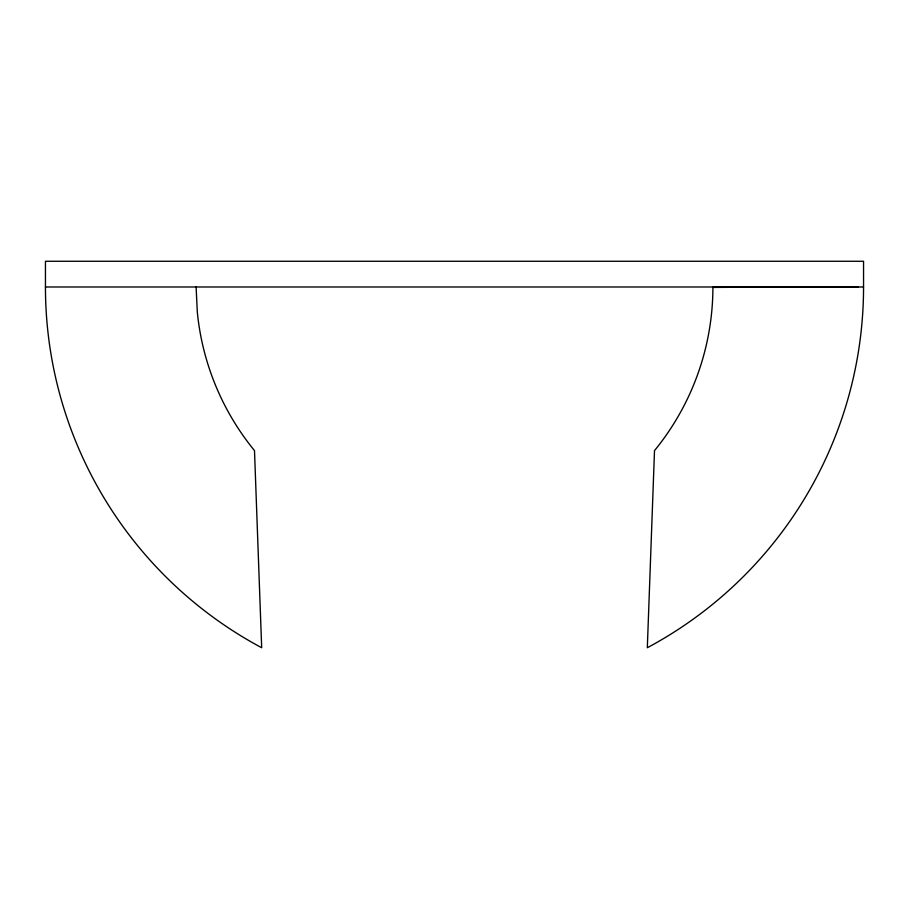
<?xml version="1.0" encoding="UTF-8"?>
<svg xmlns="http://www.w3.org/2000/svg" width="909" height="909" viewBox="0 0 909 909"><rect width="100%" height="100%" fill="white"/><g stroke="black" fill="none" stroke-linecap="round" stroke-linejoin="round"><path stroke-width="1.36" d="M863.55 286.983L712.906 287.369A258.406 258.406 0 0 1 654.503 450.614L647.322 647.731A409.05 409.05 0 0 0 863.55 286.983L863.55 261.269L45.45 261.269L45.45 286.983A409.05 409.05 0 0 0 261.678 647.731L254.497 450.614A258.406 258.406 0 0 1 197.298 311.923L196.105 286.983M712.906 287.369L858.46 286.983L45.45 286.983"/></g></svg>
